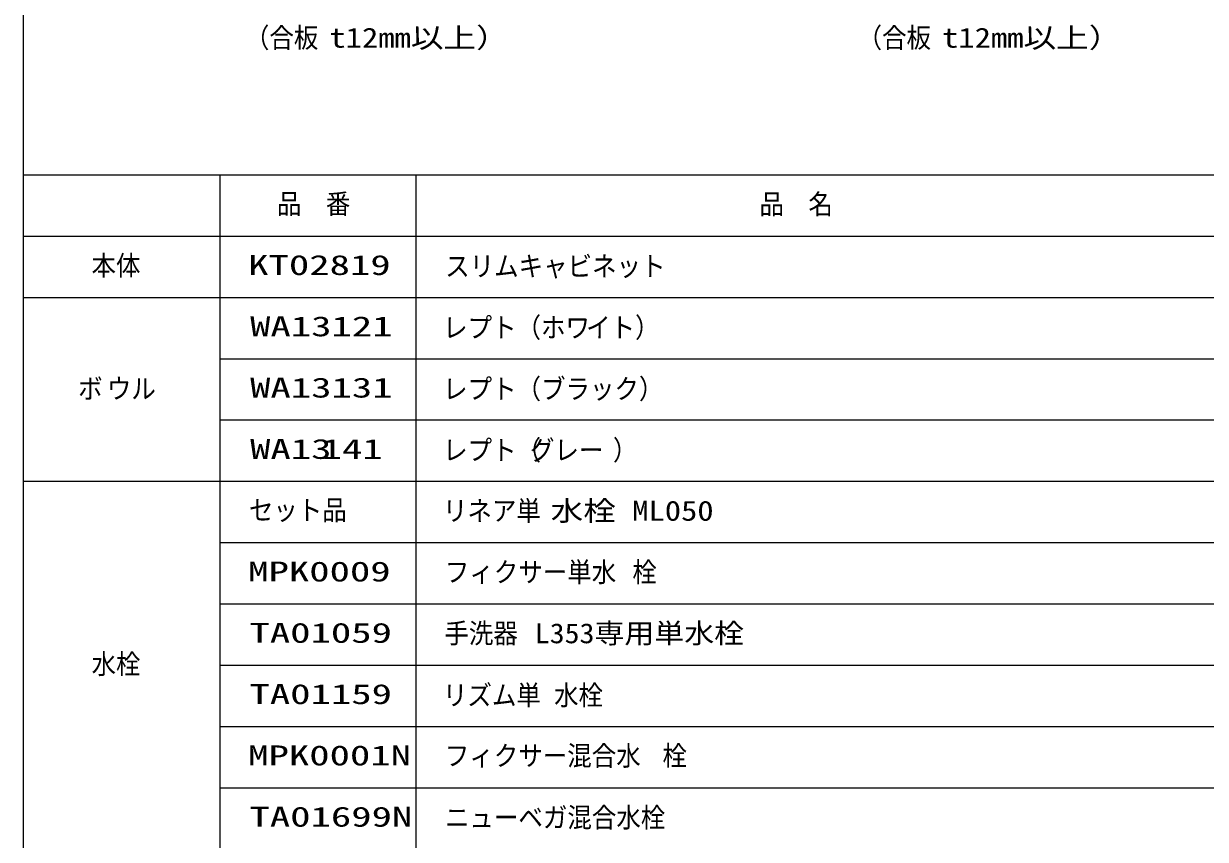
# Model space of a CAD drawing. Units: millimetres, scale not verified. Extents: x -3962 to 3962, y -3045 to 3045.
# Drawn here: x -3688 to -1759, y -1754 to -423 of the extents above; entities that cross this region are included whole.
import ezdxf
from ezdxf.enums import TextEntityAlignment as Align

# ---------------------------------------------------------------- set-up
doc = ezdxf.new("R2010")
doc.units = ezdxf.units.MM
doc.header["$LTSCALE"] = 20
doc.layers.add('0-0_1図面枠', color=7, linetype='Continuous', lineweight=9)
doc.layers.add('0-4_2寸法-3', color=7, linetype='Continuous', lineweight=9)
doc.styles.add('ＭＳ ゴシック', font='')
doc.styles.get('ＭＳ ゴシック').set_extended_font_data('MS Gothic')

# ---------------------------------------------------------------- blocks, each defined once
blk = doc.blocks.new('グループ')
at = {"layer": '0-0_1図面枠'}
for p, q in [((-31600, -13400), (-31600, -49400)), ((-25200, -13400), (-25200, -49400))]:
    blk.add_line(p, q, dxfattribs=at)
blk.add_lwpolyline([(-38000, -13400), (38000, -13400), (38000, -49400), (-38000, -49400)], close=True, dxfattribs=at)
blk = doc.blocks.new('グループ-1')
at = {"layer": '0-0_1図面枠'}
for p, q in [((-38000, -15400), (38000, -15400)), ((-38000, -17400), (38000, -17400)), ((-31600, -19400), (2500, -19400)), ((-31600, -21400), (2500, -21400)), ((-38000, -23400), (38000, -23400)), ((-31600, -25400), (2500, -25400)), ((-31600, -27400), (2500, -27400)), ((-31600, -29400), (2500, -29400)), ((-31600, -31400), (38000, -31400)), ((-31600, -33400), (38000, -33400))]:
    blk.add_line(p, q, dxfattribs=at)
blk.add_blockref('グループ', (0, 0), dxfattribs=at)
at = {"layer": '0-0_1図面枠', "style": 'ＭＳ ゴシック', "width": 0.9}
for s, p in [('品\u3000番', (-29733.4, -14869.2)), ('品\u3000名', (-13979.6, -14878.7))]:
    blk.add_text(s, height=650.9, dxfattribs=at).set_placement(p, align=Align.BOTTOM_LEFT)
blk = doc.blocks.new('グループ-4')
at = {"layer": '0-0_1図面枠'}
blk.add_lwpolyline([(-38000, 55400), (38000, 55400), (38000, -55400), (-38000, -55400)], close=True, dxfattribs=at)
blk = doc.blocks.new('図面枠')
at = {"layer": '0-0_1図面枠'}
blk.add_blockref('グループ-4', (0, 0), dxfattribs=at)

msp = doc.modelspace()

# ---------------------------------------------------------------- block references
at = {"layer": '0-0_1図面枠', "xscale": 0.05, "yscale": 0.05}
for name in ['図面枠', 'グループ-1']:
    msp.add_blockref(name, (-1787.5, 0), dxfattribs=at)

# ---------------------------------------------------------------- texts
at = {"layer": '0-0_1図面枠', "style": 'ＭＳ ゴシック'}
for s, width, p in [('本体', 0.9, (-3576.68, -844.02)), ('KT02819', 1.5, (-3320.95, -843.26)), ('スリムキャビネット', 0.9, (-2999.43, -845.08)), ('WA13121', 1.5, (-3317.87, -943.26)), ('レプト（ホワ', 0.9, (-3002.88, -945.18)), ('イト）', 0.9, (-2769.44, -945.18)), ('ボ', 0.9, (-3598.5, -1044.88)), ('ウル', 0.9, (-3551.62, -1044.88)), ('WA13131', 1.5, (-3317.87, -1043.26)), ('レプト（ブラック）', 0.9, (-3002.88, -1045.18)), ('レプト（', 0.9, (-3002.88, -1145.18)), ('グレー', 0.9, (-2861.08, -1145.18)), ('）', 0.9, (-2725.64, -1145.18)), ('WA13', 1.5, (-3317.87, -1143.26)), ('141', 1.5, (-3201.07, -1143.26)), ('セット品', 0.9, (-3319.8, -1243.07)), ('リネア単', 0.9, (-3003.08, -1244.12)), ('水栓 ML050', 1.2, (-2827.29, -1244.12)), ('MPK0009', 1.5, (-3320.95, -1343.26)), ('フィクサー単水', 0.9, (-3000, -1344.12)), ('栓', 0.9, (-2693.94, -1344.12)), ('TA01059', 1.5, (-3318.85, -1443.26)), ('手洗器', 0.9, (-3000.78, -1444.02)), ('L353専用単水栓', 1.1, (-2853.23, -1444.02)), ('水栓', 0.9, (-3576.68, -1494.12)), ('TA01159', 1.5, (-3318.85, -1543.26)), ('リズム単', 0.9, (-3003.08, -1545)), ('水栓', 0.9, (-2821.71, -1545)), ('フィクサー混合水', 0.9, (-3000, -1643.73)), ('栓', 0.9, (-2644.76, -1643.73)), ('MPK0001N', 1.5, (-3320.95, -1643.26)), ('TA01699N', 1.5, (-3318.85, -1743.26)), ('ニューベガ混合水栓', 0.9, (-2999.8, -1744.51))]:
    msp.add_text(s, height=32.55, dxfattribs=dict(at, width=width)).set_placement(p, align=Align.BOTTOM_LEFT)
at = {"layer": '0-4_2寸法-3', "style": 'ＭＳ ゴシック'}
for s, width, p in [('（合板', 0.9, (-3326.33, -472.38)), ('t12mm以上）', 1.2, (-3188.39, -472.38)), ('（合板', 0.9, (-2326.33, -472.38)), ('t12mm以上）', 1.2, (-2188.39, -472.38))]:
    msp.add_text(s, height=32.55, dxfattribs=dict(at, width=width)).set_placement(p, align=Align.BOTTOM_LEFT)

doc.saveas('drawing.dxf')
